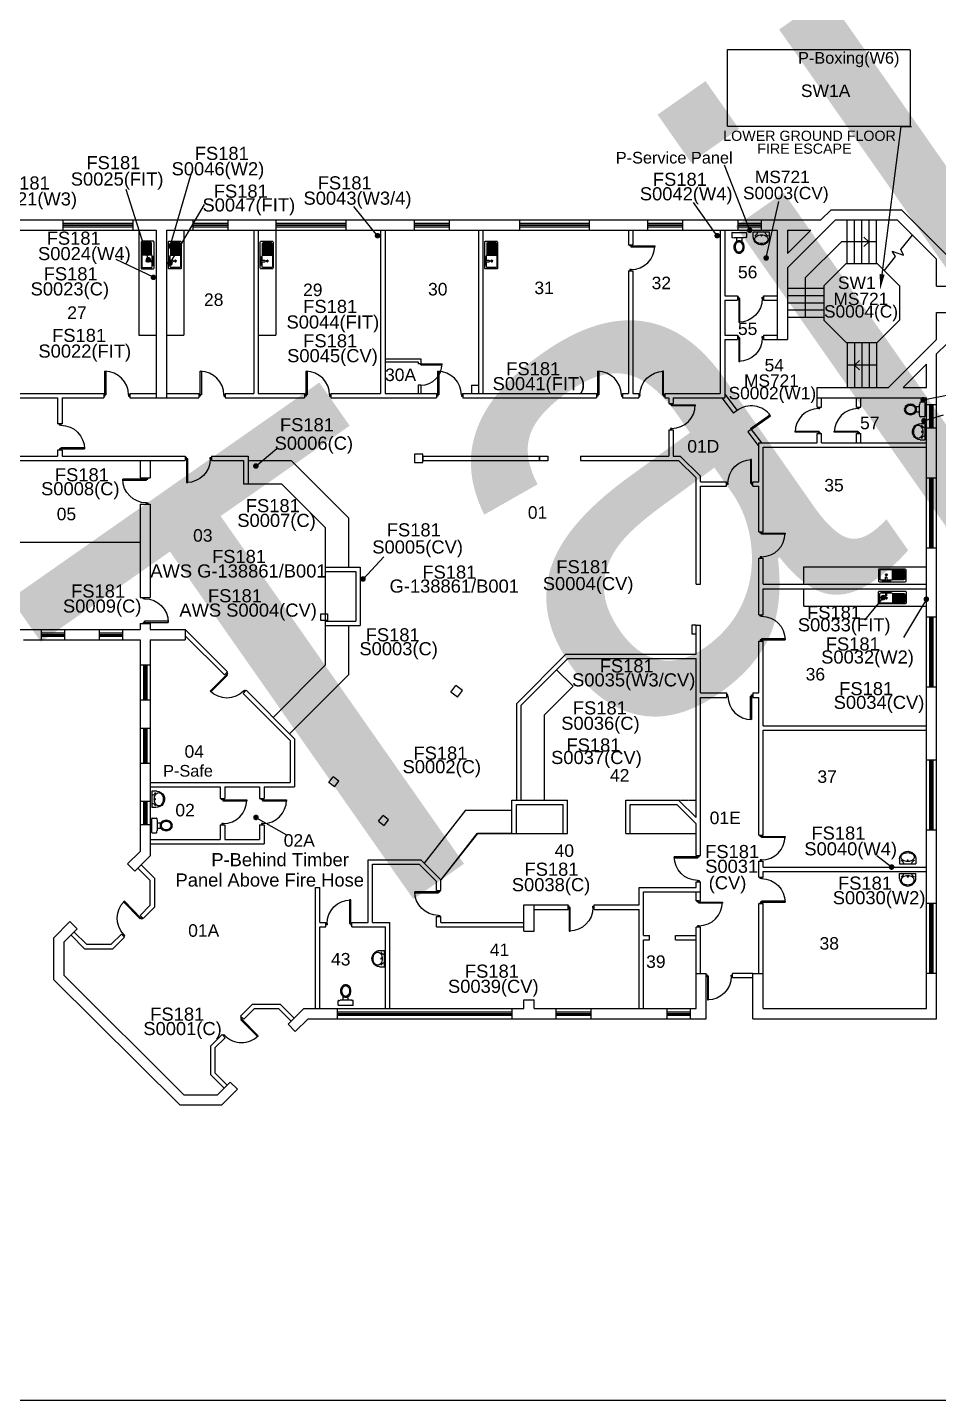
# Model space of a CAD drawing. Extents: x -211487 to 129179, y -113885 to 184348.
# Drawn here: x -142380 to -111132, y -55162 to -8064 of the extents above; entities that cross this region are included whole.
import ezdxf
from ezdxf import colors
from ezdxf.entities.mleader import LeaderData, LeaderLine
from ezdxf.math import Vec2, Vec3

# ---------------------------------------------------------------- set-up
doc = ezdxf.new("R2010")
doc.units = 0
doc.linetypes.add('Dash Style-1', pattern=[0.41664, 0.20828, -0.20836])
doc.linetypes.add('HIDDEN', pattern=[0.375, 0.25, -0.125])
doc.layers.get('0').update_dxf_attribs({"linetype": 'CONTINUOUS'})
for name, color, linetype in [('BLD-PART', 7, 'CONTINUOUS'), ('BLD-STRUCT', 7, 'CONTINUOUS'), ('DOOR', 7, 'CONTINUOUS'), ('FURNITURE', 7, 'CONTINUOUS'), ('Items-Negative', 104, 'CONTINUOUS'), ('Items-Positive', 6, 'CONTINUOUS'), ('LINE_DRAWING', 7, 'CONTINUOUS'), ('Not in Remit', 253, 'CONTINUOUS'), ('ROOMS', 5, 'CONTINUOUS'), ('SAN-FIT', 7, 'CONTINUOUS')]:
    doc.layers.add(name, color=color, linetype=linetype)
doc.styles.add('BOX-TEXT', font='arial.ttf')
doc.styles.get("Standard").update_dxf_attribs({"font": 'arial.ttf'})

# ---------------------------------------------------------------- blocks, each defined once
blk = doc.blocks.new('DOORX')
for p, q in [((0.05, 0), (0.05, 0.9)), ((0.05, 0.9), (0.09, 0.9)), ((0.09, 0.9), (0.09, 0)), ((0, 0), (0.05, 0)), ((0.09, 0), (0.05, 0)), ((0.05, 0), (0.05, -0.05)), ((0.05, -0.05), (0, -0.05)), ((0.95, 0), (0.95, -0.05)), ((1, 0), (0.95, 0)), ((0.95, -0.05), (1, -0.05))]:
    blk.add_line(p, q)
blk.add_arc((0.05, 0), 0.9, 0, 90)
blk = doc.blocks.new('STANDARD')
blk.add_blockref('DOORX', (0.537, 0.256))
blk = doc.blocks.new('WC1')
for p, q in [((0, -0.24), (0, 0.24)), ((0.015, 0.255), (0.156, 0.255)), ((0.171, 0.24), (0.171, 0.213)), ((0.171, 0.213), (0.189, 0.176)), ((0.189, 0.176), (0.189, -0.176)), ((0.189, 0.088), (0.313, 0.088)), ((0.015, -0.255), (0.156, -0.255)), ((0.171, -0.213), (0.189, -0.176)), ((0.171, -0.24), (0.171, -0.213)), ((0.189, -0.088), (0.312, -0.088))]:
    blk.add_line(p, q)
for points in [[(0.496, -0.18, 0.084445), (0.579, -0.166, 0.091522), (0.646, -0.128, 0.103706), (0.696, -0.063, 0.134256), (0.708, -0.001, 0.114344), (0.692, 0.066, 0.103706), (0.646, 0.125, 0.091522), (0.579, 0.164, 0.084445), (0.496, 0.178, 0.084445), (0.414, 0.164, 0.091522), (0.347, 0.125, 0.103706), (0.3, 0.066, 0.114344), (0.285, -0.001, 0.114344), (0.3, -0.068, 0.103706), (0.347, -0.128, 0.091522), (0.414, -0.166, 0.084445)], [(0.496, -0.141, 0.084445), (0.566, -0.129, 0.091522), (0.62, -0.098, 0.103706), (0.661, -0.046, 0.138985), (0.668, -0.003, 0.117883), (0.657, 0.049, 0.103706), (0.62, 0.095, 0.091522), (0.566, 0.127, 0.084445), (0.496, 0.139, 0.084445), (0.427, 0.127, 0.091522), (0.372, 0.095, 0.103706), (0.335, 0.049, 0.114344), (0.324, -0.001, 0.114344), (0.335, -0.051, 0.103706), (0.372, -0.098, 0.091522), (0.427, -0.129, 0.084445)]]:
    blk.add_lwpolyline(points, format="xyb", close=True)
for centre, start, end in [((0.015, 0.24), 90, 180), ((0.156, 0.24), 360, 90), ((0.015, -0.24), 180, 270), ((0.156, -0.24), 270, 0)]:
    blk.add_arc(centre, 0.0147, start, end)
blk = doc.blocks.new('WHB2')
for p, q in [((-0.28, 0), (0.28, 0)), ((-0.28, -0.172), (-0.28, 0)), ((0.28, -0.137), (0.28, 0))]:
    blk.add_line(p, q)
blk.add_lwpolyline([(-0.001, -0.083, 0.068343), (-0.091, -0.095, 0.080514), (-0.162, -0.128, 0.107064), (-0.212, -0.181, 0.138337), (-0.228, -0.236, 0.138337), (-0.212, -0.292, 0.107064), (-0.162, -0.345, 0.080514), (-0.091, -0.377, 0.068343), (-0.001, -0.39, 0.068343), (0.089, -0.377, 0.080514), (0.16, -0.345, 0.107064), (0.21, -0.292, 0.138337), (0.226, -0.236, 0.138337), (0.21, -0.181, 0.107064), (0.16, -0.128, 0.080514), (0.089, -0.095, 0.068343)], format="xyb", close=True)
blk.add_circle((0, -0.116), 0.0142)
for centre, radius, start, end in [((-0.243, -0.009), 0.105, 292.8641, 4.7363), ((0.243, -0.009), 0.105, 175.2637, 247.1359), ((0, -0.154), 0.281, 183.5443, 3.5955), ((-0.154, -0.18), 0.0885, 123.0153, 148.8458), ((0.154, -0.18), 0.0885, 31.1542, 56.9847)]:
    blk.add_arc(centre, radius, start, end)
blk = doc.blocks.new('SINKRH')
for p, q in [((0.969, 0.5), (0.05, 0.5)), ((0, 0.469), (0, -0.469)), ((0.114, 0.364), (0.039, 0.364)), ((0.039, 0.364), (0.039, 0.064)), ((0.039, 0.064), (0.114, 0.064)), ((0.052, 0.195), (0.052, 0.242)), ((0.052, 0.242), (0.362, 0.242)), ((0.362, 0.195), (0.052, 0.195)), ((0.114, 0.242), (0.114, 0.364)), ((0.114, 0.064), (0.114, 0.195)), ((0.153, 0.432), (0.15, 0.422)), ((0.15, 0.422), (0.151, 0.419)), ((0.15, 0.195), (0.15, 0.031)), ((0.151, 0.419), (0.151, 0.242)), ((0.2, 0.45), (0.18, 0.448)), ((0.185, 0.001), (0.185, -0.419)), ((0.9, 0.45), (0.2, 0.45)), ((0.5, 0.217), (0.503, 0.229)), ((0.503, 0.205), (0.5, 0.217)), ((0.554, 0.183), (0.532, 0.186)), ((0.534, 0.249), (0.554, 0.251)), ((0.554, 0.251), (0.575, 0.248)), ((0.575, 0.186), (0.554, 0.183)), ((0.604, 0.229), (0.608, 0.217)), ((0.608, 0.217), (0.604, 0.205)), ((0.912, -0.419), (0.912, 0)), ((0.95, 0.031), (0.95, 0.419)), ((1, -0.469), (1, 0.469)), ((0.2, 0), (0.9, 0)), ((0.235, -0.45), (0.862, -0.45)), ((0.25, -0.45), (0.25, 0)), ((0.35, -0.45), (0.35, 0)), ((0.45, -0.45), (0.45, 0)), ((0.55, -0.45), (0.55, 0)), ((0.65, -0.45), (0.65, 0)), ((0.75, -0.45), (0.75, 0)), ((0.85, -0.45), (0.85, 0)), ((0.05, -0.5), (0.95, -0.5))]:
    blk.add_line(p, q)
for centre, radius, start, end in [((0.048, 0.448), 0.0522, 87.7073, 156.5951), ((0.969, 0.469), 0.0313, 360, 90), ((0.198, 0.052), 0.0521, 203.499, 272.4902), ((0.182, 0.41), 0.0364, 119.3676, 143.6438), ((0.193, 0.391), 0.058, 103.1207, 119.3676), ((0.362, 0.219), 0.0233, 270, 90), ((0.537, 0.207), 0.0403, 122.0054, 146.4659), ((0.537, 0.227), 0.0403, 213.5341, 237.9946), ((0.551, 0.185), 0.0663, 104.5143, 122.0054), ((0.547, 0.244), 0.0596, 237.9946, 255.4857), ((0.561, 0.19), 0.0596, 57.9946, 75.4857), ((0.561, 0.244), 0.0596, 284.5143, 302.0054), ((0.571, 0.207), 0.0403, 33.5341, 57.9946), ((0.571, 0.227), 0.0403, 302.0054, 326.4659), ((0.902, 0.398), 0.0521, 23.499, 92.4902), ((0.902, 0.052), 0.0521, 267.5098, 336.501), ((0.048, -0.448), 0.0519, 203.5936, 272.6882), ((0.233, -0.398), 0.0521, 203.499, 272.4902), ((0.864, -0.398), 0.0521, 267.5098, 336.501), ((0.952, -0.448), 0.0521, 267.5098, 336.501)]:
    blk.add_arc(centre, radius, start, end)

msp = doc.modelspace()

# ---------------------------------------------------------------- linework, layer by layer
at = {"layer": 'BLD-PART'}
for p, q in [((-134616, -15014), (-134616, -20614)), ((-134466, -15014), (-134466, -20614)), ((-130266, -15014), (-130266, -20614)), ((-130116, -15014), (-130116, -20614)), ((-126916, -15014), (-126916, -20614)), ((-126766, -15014), (-126766, -20614)), ((-121766, -15014), (-121766, -15514)), ((-121616, -15014), (-121616, -15514)), ((-118616, -15014), (-118616, -20614)), ((-118616, -15014), (-118616, -20614)), ((-118466, -15014), (-118466, -17264)), ((-118466, -15014), (-118466, -17264)), ((-121766, -15514), (-121616, -15514)), ((-121766, -16414), (-121616, -16414)), ((-121766, -16414), (-121766, -20614)), ((-121616, -16414), (-121616, -20614)), ((-118466, -17264), (-118032, -17264)), ((-118466, -17264), (-118032, -17264)), ((-118466, -17414), (-118032, -17414)), ((-118466, -17414), (-118466, -18614)), ((-118466, -17414), (-118032, -17414)), ((-118466, -17414), (-118466, -18614)), ((-118032, -17264), (-118032, -17414)), ((-118032, -17264), (-118032, -17414)), ((-117132, -17264), (-117132, -17414)), ((-117132, -17264), (-116666, -17264)), ((-117132, -17264), (-117132, -17414)), ((-117132, -17264), (-116666, -17264)), ((-117132, -17414), (-116666, -17414)), ((-117132, -17414), (-116666, -17414)), ((-118466, -18614), (-118032, -18614)), ((-118466, -18614), (-118032, -18614)), ((-118466, -18764), (-118032, -18764)), ((-118466, -18764), (-118466, -20764)), ((-118466, -18764), (-118032, -18764)), ((-118466, -18764), (-118466, -20764)), ((-118032, -18614), (-118032, -18764)), ((-118032, -18614), (-118032, -18764)), ((-117132, -18614), (-116666, -18614)), ((-117132, -18614), (-117132, -18764)), ((-117132, -18614), (-116666, -18614)), ((-117132, -18614), (-117132, -18764)), ((-117132, -18764), (-116666, -18764)), ((-117132, -18764), (-116666, -18764)), ((-130116, -19431), (-129991, -19431)), ((-130116, -19531), (-129991, -19531)), ((-129991, -19431), (-128885, -19431)), ((-129991, -19531), (-128985, -19531)), ((-128985, -19531), (-128985, -19606)), ((-128885, -19606), (-128985, -19606)), ((-128885, -19431), (-128885, -19606)), ((-142766, -20614), (-139766, -20614)), ((-139766, -20614), (-139766, -20764)), ((-138866, -20614), (-138866, -20764)), ((-138866, -20614), (-137966, -20614)), ((-137616, -20614), (-136500, -20614)), ((-136500, -20614), (-136500, -20764)), ((-135600, -20614), (-135600, -20764)), ((-135600, -20614), (-134616, -20614)), ((-134466, -20614), (-132874, -20614)), ((-132874, -20614), (-132874, -20764)), ((-131974, -20614), (-131974, -20764)), ((-131974, -20614), (-130266, -20614)), ((-130116, -20614), (-128352, -20614)), ((-128985, -20331), (-128985, -20614)), ((-128885, -20331), (-128985, -20331)), ((-128885, -20331), (-128885, -20614)), ((-128352, -20614), (-128352, -20764)), ((-127452, -20614), (-122866, -20614)), ((-127452, -20668), (-127452, -20614)), ((-127452, -20614), (-127452, -20764)), ((-127145, -20337), (-127145, -20614)), ((-127145, -20337), (-126916, -20337)), ((-122866, -20614), (-122866, -20764)), ((-121966, -20614), (-121966, -20764)), ((-121966, -20614), (-121766, -20614)), ((-121616, -20614), (-121416, -20614)), ((-121416, -20614), (-121416, -20764)), ((-121416, -20614), (-121416, -20764)), ((-120516, -20614), (-120516, -20764)), ((-120516, -20614), (-118616, -20614)), ((-120516, -20614), (-120516, -20764)), ((-120516, -20614), (-118616, -20614)), ((-118466, -20639), (-118040, -21205)), ((-118466, -20639), (-118040, -21205)), ((-143258, -20764), (-141345, -20764)), ((-141345, -20764), (-141345, -21664)), ((-141195, -20764), (-141195, -21664)), ((-141195, -20764), (-139766, -20764)), ((-138866, -20764), (-137966, -20764)), ((-137616, -20764), (-136500, -20764)), ((-135600, -20764), (-132874, -20764)), ((-131974, -20764), (-128352, -20764)), ((-127452, -20764), (-122866, -20764)), ((-121966, -20764), (-121416, -20764)), ((-120516, -20764), (-120386, -20764)), ((-120516, -20764), (-120386, -20764)), ((-120386, -20764), (-120386, -20964)), ((-120386, -20764), (-120386, -20964)), ((-120386, -20964), (-120236, -20964)), ((-120386, -20964), (-120236, -20964)), ((-120236, -20764), (-120236, -20964)), ((-120236, -20764), (-118466, -20764)), ((-120236, -20764), (-120236, -20964)), ((-120236, -20764), (-118466, -20764)), ((-118560, -20764), (-118163, -21292)), ((-118560, -20764), (-118163, -21292)), ((-115300, -21090), (-115300, -20764)), ((-115300, -21090), (-115300, -20764)), ((-115300, -21090), (-115150, -21090)), ((-115300, -21090), (-115150, -21090)), ((-115150, -21090), (-115150, -20764)), ((-115150, -21090), (-115150, -20764)), ((-113950, -21090), (-113950, -20764)), ((-113950, -21090), (-113800, -21090)), ((-113800, -21090), (-113800, -20764)), ((-141195, -21664), (-141345, -21664)), ((-118040, -21205), (-118163, -21292)), ((-118040, -21205), (-118163, -21292)), ((-120386, -21864), (-120236, -21864)), ((-120386, -21864), (-120386, -22764)), ((-120386, -21864), (-120236, -21864)), ((-120386, -21864), (-120386, -22764)), ((-120236, -21864), (-120236, -22764)), ((-120236, -21864), (-120236, -22764)), ((-117553, -21853), (-117676, -21939)), ((-117553, -21853), (-117676, -21939)), ((-117676, -21939), (-117300, -22439)), ((-117676, -21939), (-117300, -22439)), ((-117553, -21853), (-117206, -22314)), ((-117553, -21853), (-117206, -22314)), ((-115300, -22314), (-115300, -21990)), ((-115300, -21990), (-115150, -21990)), ((-115300, -22314), (-115300, -21990)), ((-115300, -21990), (-115150, -21990)), ((-115150, -22314), (-115150, -21990)), ((-115150, -22314), (-115150, -21990)), ((-113950, -22314), (-113950, -21990)), ((-113950, -21990), (-113800, -21990)), ((-113800, -22314), (-113800, -21990)), ((-141195, -22564), (-141345, -22564)), ((-141345, -22564), (-141345, -22764)), ((-141195, -22564), (-141195, -22764)), ((-117300, -22314), (-115300, -22314)), ((-117300, -23652), (-117300, -22314)), ((-117300, -22314), (-115300, -22314)), ((-117150, -22464), (-111550, -22464)), ((-117150, -25364), (-117150, -22464)), ((-117150, -22464), (-111550, -22464)), ((-115150, -22314), (-113950, -22314)), ((-115150, -22314), (-113950, -22314)), ((-113950, -22314), (-111550, -22314)), ((-113800, -22314), (-111550, -22314)), ((-159016, -22764), (-141345, -22764)), ((-142716, -22914), (-136966, -22914)), ((-141195, -22764), (-136966, -22764)), ((-136966, -22764), (-136966, -22914)), ((-136066, -22764), (-136066, -22914)), ((-136066, -22764), (-134816, -22764)), ((-136066, -22914), (-134966, -22914)), ((-134966, -22914), (-134966, -23714)), ((-134816, -22764), (-134816, -23714)), ((-128816, -22764), (-128816, -22914)), ((-128816, -22764), (-124816, -22764)), ((-128816, -22914), (-124816, -22914)), ((-123416, -22764), (-123416, -22914)), ((-123416, -22764), (-120386, -22764)), ((-123416, -22914), (-120050, -22914)), ((-120236, -22764), (-119988, -22764)), ((-120236, -22764), (-119988, -22764)), ((-120050, -22914), (-119450, -23514)), ((-119988, -22764), (-119300, -23452)), ((-119450, -27164), (-119450, -23514)), ((-119300, -23652), (-119300, -23452)), ((-134966, -23714), (-134816, -23714)), ((-119300, -23652), (-118400, -23652)), ((-119300, -27164), (-119300, -23802)), ((-119300, -23802), (-118400, -23802)), ((-118400, -23802), (-118400, -23652)), ((-117500, -23802), (-117500, -23652)), ((-117500, -23652), (-117300, -23652)), ((-117500, -23802), (-117300, -23802)), ((-117300, -25364), (-117300, -23802)), ((-117300, -25364), (-117150, -25364)), ((-142841, -25714), (-138516, -25714)), ((-117300, -28214), (-117300, -26264)), ((-117300, -26264), (-117150, -26264)), ((-117150, -27164), (-117150, -26264)), ((-132166, -26576), (-130966, -26576)), ((-132166, -26576), (-132166, -28576)), ((-132166, -26726), (-131116, -26726)), ((-131116, -26726), (-131116, -28426)), ((-130966, -26576), (-130966, -28576)), ((-119450, -27164), (-119300, -27164)), ((-117150, -27164), (-111550, -27164)), ((-117150, -27314), (-111550, -27314)), ((-117150, -28214), (-117150, -27314)), ((-117300, -28214), (-117150, -28214)), ((-136966, -28714), (-135517, -30163)), ((-132166, -28426), (-131116, -28426)), ((-132166, -28576), (-130966, -28576)), ((-119450, -28564), (-119300, -28564)), ((-119450, -29564), (-119450, -28564)), ((-119300, -30892), (-119300, -28564)), ((-136966, -28926), (-135623, -30269)), ((-117300, -29114), (-117150, -29114)), ((-117300, -30892), (-117300, -29114)), ((-117150, -32014), (-117150, -29114)), ((-123912, -29564), (-125600, -31252)), ((-123912, -29564), (-119450, -29564)), ((-123850, -29714), (-125450, -31314)), ((-123850, -29714), (-119450, -29714)), ((-119450, -35164), (-119450, -29714)), ((-135517, -30163), (-135623, -30269)), ((-134881, -30800), (-134987, -30906)), ((-134987, -30906), (-133366, -32526)), ((-134881, -30800), (-133216, -32464)), ((-119300, -30892), (-118400, -30892)), ((-119300, -35314), (-119300, -31042)), ((-119300, -31042), (-118400, -31042)), ((-118400, -30892), (-118400, -31042)), ((-117500, -30892), (-117300, -30892)), ((-117500, -30892), (-117500, -31042)), ((-117500, -31042), (-117300, -31042)), ((-117300, -35764), (-117300, -31042)), ((-125600, -34564), (-125600, -31252)), ((-125450, -34564), (-125450, -31314)), ((-117150, -32014), (-111550, -32014)), ((-133216, -32464), (-133216, -34116)), ((-117150, -32164), (-111550, -32164)), ((-117150, -35764), (-117150, -32164)), ((-133366, -32526), (-133366, -33966)), ((-138166, -33966), (-133366, -33966)), ((-138166, -34116), (-135766, -34116)), ((-135766, -34116), (-135766, -34516)), ((-135616, -34116), (-135616, -34516)), ((-135616, -34116), (-134416, -34116)), ((-134416, -34116), (-134416, -34516)), ((-134266, -34116), (-134266, -34516)), ((-134266, -34116), (-133216, -34116)), ((-135766, -34516), (-135616, -34516)), ((-134416, -34516), (-134266, -34516)), ((-125762, -34564), (-123862, -34564)), ((-125762, -35714), (-125762, -34564)), ((-125612, -34714), (-124012, -34714)), ((-125612, -35714), (-125612, -34714)), ((-124012, -35714), (-124012, -34714)), ((-123862, -35714), (-123862, -34564)), ((-121862, -35714), (-121862, -34564)), ((-121862, -34564), (-120050, -34564)), ((-121712, -35714), (-121712, -34714)), ((-121712, -34714), (-120112, -34714)), ((-120112, -34714), (-119450, -35376)), ((-120050, -34564), (-119450, -35164)), ((-119300, -36464), (-119300, -35314)), ((-135766, -35416), (-135616, -35416)), ((-135766, -35416), (-135766, -35916)), ((-135616, -35416), (-135616, -35916)), ((-134416, -35416), (-134416, -35916)), ((-134416, -35416), (-134266, -35416)), ((-134266, -35416), (-134266, -36066)), ((-126941, -35714), (-128200, -37300)), ((-125762, -35714), (-126941, -35714)), ((-125762, -35714), (-125612, -35714)), ((-124012, -35714), (-123862, -35714)), ((-121862, -35714), (-121712, -35714)), ((-119450, -36464), (-119450, -35376)), ((-117300, -35764), (-117150, -35764)), ((-138166, -35916), (-135766, -35916)), ((-138166, -36066), (-134266, -36066)), ((-135616, -35916), (-134416, -35916)), ((-130700, -38762), (-130700, -36612)), ((-130700, -36612), (-128888, -36612)), ((-128888, -36612), (-128200, -37300)), ((-119450, -36464), (-119300, -36464)), ((-117300, -36664), (-117150, -36664)), ((-117300, -37214), (-117300, -36664)), ((-117150, -36864), (-117150, -36664)), ((-130550, -38762), (-130550, -36762)), ((-130550, -36762), (-128950, -36762)), ((-128950, -36762), (-128350, -37362)), ((-117150, -36864), (-111550, -36864)), ((-117150, -37014), (-111550, -37014)), ((-117150, -37214), (-117150, -37014)), ((-132500, -41714), (-132500, -37564)), ((-132500, -37564), (-132350, -37564)), ((-132350, -38764), (-132350, -37564)), ((-128350, -37664), (-128350, -37362)), ((-128350, -37664), (-128350, -37548)), ((-128350, -37664), (-128200, -37664)), ((-128200, -37664), (-128200, -37300)), ((-121400, -37564), (-119450, -37564)), ((-121400, -38164), (-121400, -37564)), ((-119450, -37564), (-119450, -37364)), ((-119450, -37364), (-119300, -37364)), ((-119300, -37714), (-119300, -37364)), ((-117300, -37214), (-117150, -37214)), ((-121250, -37714), (-119300, -37714)), ((-121250, -39214), (-121250, -37714)), ((-119450, -38019), (-119450, -37714)), ((-119366, -38019), (-119450, -38019)), ((-119450, -38019), (-119300, -38019)), ((-119300, -38019), (-119300, -37714)), ((-117300, -40514), (-117300, -38114)), ((-117300, -38114), (-117150, -38114)), ((-117150, -40514), (-117150, -38114)), ((-128350, -38912), (-128350, -38564)), ((-128350, -38564), (-128200, -38564)), ((-128200, -38762), (-128200, -38564)), ((-125000, -38164), (-123839, -38164)), ((-125000, -38314), (-123839, -38314)), ((-123839, -38314), (-123839, -38164)), ((-122939, -38314), (-122939, -38164)), ((-122939, -38164), (-121400, -38164)), ((-122939, -38314), (-121400, -38314)), ((-121400, -41714), (-121400, -38314)), ((-132350, -38764), (-132150, -38764)), ((-132350, -41714), (-132350, -38914)), ((-132350, -38914), (-132150, -38914)), ((-132150, -38914), (-132150, -38764)), ((-131250, -38914), (-131250, -38764)), ((-131250, -38764), (-130700, -38764)), ((-131250, -38914), (-130100, -38914)), ((-130550, -38764), (-129950, -38764)), ((-130100, -41714), (-130100, -38914)), ((-129950, -41714), (-129950, -38764)), ((-128350, -38914), (-128350, -38764)), ((-128350, -38914), (-125350, -38914)), ((-128200, -38764), (-125350, -38764)), ((-119450, -40514), (-119450, -38919)), ((-119300, -38919), (-119450, -38919)), ((-119321, -38919), (-119300, -38919)), ((-119300, -40514), (-119300, -38919)), ((-121250, -39214), (-121050, -39214)), ((-121250, -41714), (-121250, -39364)), ((-121250, -39364), (-121050, -39364)), ((-121050, -39364), (-121050, -39214)), ((-120150, -39364), (-120150, -39214)), ((-120150, -39214), (-119450, -39214)), ((-120150, -39364), (-119450, -39364)), ((-118200, -40664), (-118200, -40514)), ((-117500, -40514), (-118200, -40514)), ((-117500, -40664), (-118200, -40664))]:
    msp.add_line(p, q, dxfattribs=at)
at = {"layer": 'BLD-PART', "color": 7}
for p, q in [((-128816, -22696), (-129101, -22696)), ((-129101, -22696), (-129101, -22981)), ((-129101, -22981), (-128816, -22981)), ((-128816, -22839), (-128816, -22696)), ((-128816, -22981), (-128816, -22839)), ((-124816, -22764), (-124816, -22914)), ((-124816, -22764), (-124533, -22764)), ((-124816, -22931), (-124816, -22764)), ((-124533, -22931), (-124816, -22931)), ((-124533, -22764), (-124533, -22931)), ((-132317, -28176), (-132087, -28176)), ((-132317, -28406), (-132317, -28176)), ((-132087, -28176), (-132087, -28406)), ((-132087, -28406), (-132317, -28406)), ((-119450, -28564), (-119597, -28564)), ((-119597, -28564), (-119597, -28861)), ((-119450, -28861), (-119450, -28564)), ((-119597, -28861), (-119450, -28861)), ((-127863, -30858), (-127687, -30631)), ((-127636, -31034), (-127863, -30858)), ((-127460, -30807), (-127687, -30631)), ((-127636, -31034), (-127460, -30807)), ((-132042, -33962), (-131891, -33768)), ((-131704, -33914), (-131891, -33768)), ((-131854, -34107), (-132042, -33962)), ((-131854, -34107), (-131704, -33914)), ((-130335, -35287), (-130184, -35093)), ((-130335, -35287), (-130147, -35432)), ((-129997, -35239), (-130184, -35093)), ((-130147, -35432), (-129997, -35239))]:
    msp.add_line(p, q, dxfattribs=at)
at = {"layer": 'BLD-PART', "linetype": 'Dash Style-1'}
msp.add_line((-121862, -34564), (-119450, -34564), dxfattribs=at)
at = {"layer": 'BLD-STRUCT'}
for p, q in [((-114816, -14314), (-115166, -14664)), ((-114816, -14314), (-115166, -14664)), ((-114816, -14314), (-112405, -14314)), ((-114816, -14314), (-112405, -14314)), ((-112405, -14314), (-110850, -15869)), ((-112405, -14314), (-110850, -15869)), ((-183216, -14664), (-115166, -14664)), ((-157466, -15014), (-137966, -15014)), ((-141169, -14664), (-141169, -15014)), ((-138769, -14664), (-138769, -15014)), ((-137966, -15014), (-137966, -20764)), ((-137616, -15014), (-137616, -20764)), ((-137616, -15014), (-116666, -15014)), ((-136705, -14664), (-136705, -15014)), ((-135505, -14664), (-135505, -15014)), ((-133860, -14664), (-133860, -15014)), ((-131460, -14664), (-131460, -15014)), ((-129114, -14664), (-129114, -15014)), ((-127914, -14664), (-127914, -15014)), ((-125509, -14664), (-125509, -15014)), ((-123109, -14664), (-123109, -15014)), ((-121110, -14664), (-121110, -15014)), ((-121110, -14664), (-121110, -15014)), ((-119910, -14664), (-119910, -15014)), ((-119910, -14664), (-119910, -15014)), ((-118010, -14664), (-118010, -15014)), ((-118010, -14664), (-118010, -15014)), ((-117210, -14664), (-117210, -15014)), ((-117210, -14664), (-117210, -15014)), ((-116666, -15014), (-116666, -18764)), ((-116666, -15014), (-116666, -18764)), ((-114671, -14664), (-116316, -16309)), ((-114671, -14664), (-116316, -16309)), ((-116316, -15014), (-115516, -15014)), ((-116316, -15014), (-116316, -15814)), ((-115516, -15014), (-116316, -15814)), ((-116316, -15014), (-115516, -15014)), ((-116316, -15014), (-116316, -15814)), ((-115516, -15014), (-116316, -15814)), ((-114671, -14664), (-112550, -14664)), ((-114671, -14664), (-112550, -14664)), ((-112550, -14664), (-111200, -16014)), ((-112550, -14664), (-111200, -16014)), ((-116316, -16309), (-116316, -18764)), ((-116316, -16309), (-116316, -18764)), ((-114295, -16164), (-115061, -16930)), ((-114295, -16164), (-115061, -16930)), ((-114295, -16164), (-113239, -16164)), ((-114295, -16164), (-113239, -16164)), ((-113239, -16164), (-112472, -16930)), ((-113239, -16164), (-112472, -16930)), ((-111200, -16941), (-111200, -16014)), ((-111200, -16941), (-111200, -16014)), ((-115061, -16930), (-115061, -18109)), ((-115061, -16930), (-115061, -18109)), ((-112472, -16930), (-112472, -18109)), ((-112472, -16930), (-112472, -18109)), ((-111200, -16941), (-110850, -16941)), ((-111200, -16941), (-110850, -16941)), ((-111200, -18769), (-111200, -17841)), ((-111200, -17841), (-110850, -17841)), ((-111200, -18769), (-111200, -17841)), ((-111200, -17841), (-110850, -17841)), ((-114295, -18875), (-115061, -18109)), ((-114295, -18875), (-115061, -18109)), ((-113239, -18875), (-112472, -18109)), ((-113239, -18875), (-112472, -18109)), ((-116666, -18764), (-116316, -18764)), ((-116666, -18764), (-116316, -18764)), ((-111200, -18769), (-112845, -20414)), ((-111200, -18769), (-112845, -20414)), ((-114295, -18875), (-113239, -18875)), ((-114295, -18875), (-113239, -18875)), ((-110850, -18914), (-111200, -19264)), ((-110850, -18914), (-111200, -19264)), ((-111200, -42064), (-111200, -19264)), ((-111550, -19614), (-112350, -20414)), ((-111550, -19614), (-112350, -20414)), ((-111550, -20414), (-111550, -19614)), ((-111550, -20414), (-111550, -19614)), ((-115300, -20414), (-112845, -20414)), ((-115300, -20764), (-115300, -20414)), ((-115300, -20414), (-112845, -20414)), ((-115300, -20764), (-115300, -20414)), ((-112350, -20414), (-111550, -20414)), ((-112350, -20414), (-111550, -20414)), ((-137966, -20764), (-137616, -20764)), ((-115300, -20764), (-113800, -20764)), ((-115300, -20764), (-113800, -20764)), ((-113800, -20764), (-111550, -20764)), ((-113800, -20764), (-111550, -20764)), ((-111550, -41714), (-111550, -20764)), ((-111550, -21002), (-111200, -21002)), ((-111550, -21002), (-111200, -21002)), ((-111550, -21802), (-111200, -21802)), ((-111550, -21802), (-111200, -21802)), ((-138516, -22914), (-138516, -23514)), ((-138166, -22914), (-138166, -23514)), ((-138516, -23514), (-138166, -23514)), ((-111550, -23515), (-111200, -23515)), ((-138516, -24414), (-138166, -24414)), ((-138516, -24414), (-138516, -27614)), ((-138166, -24414), (-138166, -27614)), ((-111550, -25915), (-111200, -25915)), ((-138516, -27614), (-138166, -27614)), ((-142866, -28714), (-138516, -28714)), ((-141908, -28714), (-141908, -29064)), ((-141108, -28714), (-141108, -29064)), ((-139919, -28714), (-139919, -29064)), ((-139119, -28714), (-139119, -29064)), ((-138516, -28514), (-138166, -28514)), ((-138516, -28514), (-138516, -28714)), ((-138166, -28514), (-138166, -28714)), ((-138166, -28714), (-136966, -28714)), ((-136966, -28714), (-136966, -29064)), ((-111550, -28275), (-111200, -28275)), ((-142516, -29064), (-138516, -29064)), ((-138516, -29064), (-138516, -36327)), ((-138166, -29064), (-138166, -36472)), ((-138166, -29064), (-136966, -29064)), ((-138516, -29923), (-138166, -29923)), ((-111550, -30675), (-111200, -30675)), ((-138516, -31123), (-138166, -31123)), ((-138516, -32095), (-138166, -32095)), ((-138516, -33295), (-138166, -33295)), ((-111550, -33190), (-111200, -33190)), ((-138516, -34604), (-138166, -34604)), ((-138516, -35404), (-138166, -35404)), ((-111550, -35590), (-111200, -35590)), ((-138516, -36327), (-138945, -36755)), ((-138166, -36472), (-138697, -37003)), ((-138949, -36751), (-138697, -37003)), ((-111550, -38105), (-111200, -38105)), ((-125350, -39064), (-125350, -38164)), ((-125350, -38164), (-125000, -38164)), ((-125000, -39064), (-125000, -38164)), ((-140925, -38735), (-141488, -39298)), ((-140677, -38983), (-141138, -39443)), ((-140925, -38735), (-140677, -38983)), ((-125350, -39064), (-125000, -39064)), ((-141488, -39298), (-141486, -40716)), ((-141138, -39441), (-141136, -40573)), ((-141486, -40716), (-137148, -45034)), ((-141136, -40571), (-137004, -44684)), ((-119450, -41714), (-119450, -40514)), ((-119450, -40514), (-119100, -40514)), ((-119100, -42064), (-119100, -40514)), ((-117500, -42064), (-117500, -40514)), ((-117500, -40514), (-117150, -40514)), ((-117150, -41714), (-117150, -40514)), ((-111550, -40505), (-111200, -40505)), ((-125350, -41714), (-125350, -41414)), ((-125350, -41414), (-125000, -41414)), ((-125000, -41714), (-125000, -41414)), ((-132900, -41714), (-133443, -42257)), ((-132900, -41714), (-125350, -41714)), ((-131763, -41714), (-131763, -42064)), ((-125763, -41714), (-125763, -42064)), ((-125000, -41714), (-119450, -41714)), ((-124257, -41714), (-124257, -42064)), ((-123057, -41714), (-123057, -42064)), ((-120455, -41714), (-120455, -42064)), ((-119655, -41714), (-119655, -42064)), ((-117150, -41714), (-111550, -41714)), ((-133443, -42257), (-133196, -42505)), ((-132755, -42064), (-133196, -42505)), ((-132755, -42064), (-119100, -42064)), ((-117500, -42064), (-111200, -42064)), ((-135423, -44237), (-135869, -44682)), ((-135423, -44237), (-135176, -44484)), ((-135871, -44682), (-137001, -44684)), ((-135176, -44484), (-135723, -45032)), ((-135723, -45032), (-137148, -45034))]:
    msp.add_line(p, q, dxfattribs=at)
at = {"layer": 'DOOR'}
for p, q in [((-141169, -14780), (-138769, -14780)), ((-141169, -14830), (-138769, -14830)), ((-141169, -14848), (-138769, -14848)), ((-141169, -14898), (-138769, -14898)), ((-136705, -14780), (-135505, -14780)), ((-136705, -14830), (-135505, -14830)), ((-136705, -14848), (-135505, -14848)), ((-136705, -14898), (-135505, -14898)), ((-133860, -14780), (-131460, -14780)), ((-133860, -14830), (-131460, -14830)), ((-133860, -14848), (-131460, -14848)), ((-133860, -14898), (-131460, -14898)), ((-129114, -14780), (-127914, -14780)), ((-129114, -14830), (-127914, -14830)), ((-129114, -14848), (-127914, -14848)), ((-129114, -14898), (-127914, -14898)), ((-125509, -14780), (-123109, -14780)), ((-125509, -14830), (-123109, -14830)), ((-125509, -14848), (-123109, -14848)), ((-125509, -14898), (-123109, -14898)), ((-121110, -14780), (-119910, -14780)), ((-121110, -14780), (-119910, -14780)), ((-121110, -14830), (-119910, -14830)), ((-121110, -14830), (-119910, -14830)), ((-121110, -14848), (-119910, -14848)), ((-121110, -14848), (-119910, -14848)), ((-121110, -14898), (-119910, -14898)), ((-121110, -14898), (-119910, -14898)), ((-118010, -14780), (-117210, -14780)), ((-118010, -14780), (-117210, -14780)), ((-118010, -14830), (-117210, -14830)), ((-118010, -14830), (-117210, -14830)), ((-118010, -14848), (-117210, -14848)), ((-118010, -14848), (-117210, -14848)), ((-118010, -14898), (-117210, -14898)), ((-118010, -14898), (-117210, -14898)), ((-114263, -16164), (-114263, -14664)), ((-114263, -16164), (-114263, -14664)), ((-114013, -16164), (-114013, -14664)), ((-114013, -16164), (-114013, -14664)), ((-113763, -16164), (-113763, -14664)), ((-113763, -16164), (-113763, -14664)), ((-113513, -16164), (-113513, -14664)), ((-113513, -16164), (-113513, -14664)), ((-113263, -16164), (-113263, -14664)), ((-113263, -16164), (-113263, -14664)), ((-114465, -15414), (-115689, -16638)), ((-114465, -15414), (-115689, -16638)), ((-113263, -15414), (-114465, -15414)), ((-113263, -15414), (-114465, -15414)), ((-113523, -15413), (-113699, -15252)), ((-113523, -15413), (-113699, -15252)), ((-113523, -15414), (-113699, -15575)), ((-113523, -15414), (-113699, -15575)), ((-112421, -15685), (-112027, -15187)), ((-112421, -15685), (-112027, -15187)), ((-112994, -16408), (-112606, -15917)), ((-112994, -16408), (-112606, -15917)), ((-112606, -15917), (-112727, -15736)), ((-112727, -15736), (-112330, -15878)), ((-112606, -15917), (-112727, -15736)), ((-112727, -15736), (-112330, -15878)), ((-112330, -15878), (-112421, -15685)), ((-112330, -15878), (-112421, -15685)), ((-115689, -18015), (-115689, -16638)), ((-115689, -18015), (-115689, -16638)), ((-115061, -17015), (-116316, -17015)), ((-115061, -17015), (-116316, -17015)), ((-115061, -17265), (-116316, -17265)), ((-115061, -17265), (-116316, -17265)), ((-115061, -17515), (-116316, -17515)), ((-115061, -17515), (-116316, -17515)), ((-115061, -17765), (-116316, -17765)), ((-115061, -17765), (-116316, -17765)), ((-115061, -18015), (-116316, -18015)), ((-115061, -18015), (-116316, -18015)), ((-114263, -18875), (-114263, -20414)), ((-114263, -18875), (-114263, -20414)), ((-114013, -18875), (-114013, -20414)), ((-114013, -18875), (-114013, -20414)), ((-113763, -18875), (-113763, -20414)), ((-113763, -18875), (-113763, -20414)), ((-113513, -18875), (-113513, -20414)), ((-113513, -18875), (-113513, -20414)), ((-113263, -18875), (-113263, -20414)), ((-113263, -18875), (-113263, -20414)), ((-128885, -19606), (-128160, -19606)), ((-128885, -19636), (-128885, -19606)), ((-128885, -19636), (-128160, -19636)), ((-113263, -19645), (-114263, -19645)), ((-113263, -19645), (-114263, -19645)), ((-114014, -19645), (-113838, -19484)), ((-114014, -19645), (-113838, -19484)), ((-114014, -19646), (-113838, -19807)), ((-114014, -19646), (-113838, -19807)), ((-111434, -21802), (-111434, -21002)), ((-111434, -21802), (-111434, -21002)), ((-111384, -21802), (-111384, -21002)), ((-111384, -21802), (-111384, -21002)), ((-111366, -21802), (-111366, -21002)), ((-111366, -21802), (-111366, -21002)), ((-111316, -21802), (-111316, -21002)), ((-111316, -21802), (-111316, -21002)), ((-117577, -21821), (-116914, -21353)), ((-117577, -21821), (-116914, -21353)), ((-117553, -21853), (-116891, -21386)), ((-117553, -21853), (-116891, -21386)), ((-117577, -21821), (-117553, -21853)), ((-117577, -21821), (-117553, -21853)), ((-111434, -25915), (-111434, -23515)), ((-111384, -25915), (-111384, -23515)), ((-111366, -25915), (-111366, -23515)), ((-111316, -25915), (-111316, -23515)), ((-111434, -30675), (-111434, -28275)), ((-111384, -30675), (-111384, -28275)), ((-111366, -30675), (-111366, -28275)), ((-111316, -30675), (-111316, -28275)), ((-141908, -28830), (-141108, -28830)), ((-141908, -28880), (-141108, -28880)), ((-141908, -28898), (-141108, -28898)), ((-141908, -28948), (-141108, -28948)), ((-139919, -28830), (-139119, -28830)), ((-139919, -28880), (-139119, -28880)), ((-139919, -28898), (-139119, -28898)), ((-139919, -28948), (-139119, -28948)), ((-138400, -29923), (-138400, -31123)), ((-138350, -29923), (-138350, -31123)), ((-138332, -29923), (-138332, -31123)), ((-138282, -29923), (-138282, -31123)), ((-138400, -32095), (-138400, -33295)), ((-138350, -32095), (-138350, -33295)), ((-138332, -32095), (-138332, -33295)), ((-138282, -32095), (-138282, -33295)), ((-111434, -35590), (-111434, -33190)), ((-111384, -35590), (-111384, -33190)), ((-111366, -35590), (-111366, -33190)), ((-111316, -35590), (-111316, -33190)), ((-138400, -34604), (-138400, -35404)), ((-138350, -34604), (-138350, -35404)), ((-138332, -34604), (-138332, -35404)), ((-138282, -34604), (-138282, -35404)), ((-138591, -36897), (-138167, -37321)), ((-138485, -36791), (-138017, -37259)), ((-138167, -38170), (-138167, -37321)), ((-138017, -38232), (-138017, -37259)), ((-111434, -40505), (-111434, -38105)), ((-111384, -40505), (-111384, -38105)), ((-111366, -40505), (-111366, -38105)), ((-111316, -40505), (-111316, -38105)), ((-138167, -38170), (-138520, -38522)), ((-138520, -38522), (-138414, -38628)), ((-138017, -38232), (-138414, -38628)), ((-140883, -39198), (-140420, -39662)), ((-140777, -39092), (-140357, -39512)), ((-140357, -39512), (-139509, -39512)), ((-139156, -39159), (-139509, -39512)), ((-139050, -39265), (-139447, -39662)), ((-139156, -39159), (-139050, -39265)), ((-140420, -39662), (-139447, -39662)), ((-134672, -41577), (-135069, -41973)), ((-134610, -41727), (-134963, -42080)), ((-133699, -41577), (-134672, -41577)), ((-133761, -41727), (-134610, -41727)), ((-133337, -42151), (-133761, -41727)), ((-133231, -42045), (-133699, -41577)), ((-131763, -41830), (-125763, -41830)), ((-131763, -41880), (-125763, -41880)), ((-131763, -41898), (-125763, -41898)), ((-124257, -41830), (-123057, -41830)), ((-124257, -41880), (-123057, -41880)), ((-124257, -41898), (-123057, -41898)), ((-120455, -41830), (-119655, -41830)), ((-120455, -41880), (-119655, -41880)), ((-120455, -41898), (-119655, -41898)), ((-135069, -41973), (-134963, -42080)), ((-131763, -41948), (-125763, -41948)), ((-124257, -41948), (-123057, -41948)), ((-120455, -41948), (-119655, -41948)), ((-135705, -42610), (-136102, -43007)), ((-135599, -42716), (-135952, -43069)), ((-135705, -42610), (-135599, -42716)), ((-136102, -43007), (-136102, -43979)), ((-135952, -43069), (-135952, -43917)), ((-136102, -43979), (-135634, -44448)), ((-135952, -43917), (-135528, -44341))]:
    msp.add_line(p, q, dxfattribs=at)
for centre, radius, start, end in [((-128885, -19606), 725, 270, 0), ((-117553, -21853), 810, 35.1725, 126.9625), ((-117553, -21853), 810, 35.1725, 126.9625)]:
    msp.add_arc(centre, radius, start, end, dxfattribs=at)
at = {"layer": 'FURNITURE'}
for p, q in [((-138566, -15014), (-138566, -18614)), ((-137016, -15014), (-137016, -18614)), ((-134466, -15014), (-133866, -15014)), ((-133866, -15014), (-133866, -18614)), ((-126766, -15014), (-126166, -15014)), ((-138566, -18614), (-137966, -18614)), ((-137616, -18614), (-137016, -18614)), ((-134466, -18614), (-133866, -18614)), ((-134816, -22914), (-133334, -22914)), ((-133334, -22914), (-131366, -24881)), ((-134816, -23714), (-133665, -23714)), ((-133665, -23714), (-132166, -25212)), ((-131366, -24881), (-131366, -26576)), ((-132166, -25212), (-132166, -29939)), ((-115750, -26564), (-111550, -26564)), ((-115750, -27164), (-115750, -26564)), ((-115750, -27914), (-115750, -27314)), ((-115750, -27914), (-111550, -27914)), ((-131366, -28576), (-131366, -30271)), ((-133954, -31727), (-132166, -29939)), ((-124233, -30097), (-123667, -30662)), ((-133388, -32292), (-131366, -30271)), ((-123667, -30662), (-124650, -31645)), ((-124650, -34564), (-124650, -31645)), ((-127353, -34914), (-128770, -36730)), ((-127353, -34914), (-125762, -34914)), ((-126962, -35714), (-128200, -37300)), ((-126962, -35714), (-123862, -35714)), ((-121862, -35714), (-119450, -35714))]:
    msp.add_line(p, q, dxfattribs=at)
at = {"layer": 'Items-Negative', "ltscale": 0.5}
for p, q in [((-137480, -15561), (-136752, -13054)), ((-138234, -16031), (-138993, -13625)), ((-118723, -15206), (-119540, -14062)), ((-117043, -15970), (-116607, -14033)), ((-137491, -16149), (-136304, -14133)), ((-130373, -15206), (-131190, -14201)), ((-138061, -16634), (-139334, -16028)), ((-134545, -23106), (-133824, -22500)), ((-130871, -26982), (-130160, -26222)), ((-113031, -27620), (-113672, -28393)), ((-111550, -27674), (-112333, -28989)), ((-112742, -36864), (-113252, -36483))]:
    msp.add_line(p, q, dxfattribs=at)
at = {"layer": 'Items-Negative', "ltscale": 0.5, "const_width": 95.3}
for points in [[(-137527, -15561, 1), (-137432, -15561, 1)], [(-130421, -15206, 1), (-130325, -15206, 1)], [(-118771, -15206, 1), (-118675, -15206, 1)], [(-138282, -16031, 1), (-138187, -16031, 1)], [(-117091, -15970, 1), (-116996, -15970, 1)], [(-137539, -16149, 1), (-137444, -16149, 1)], [(-138108, -16634, 1), (-138013, -16634, 1)], [(-134593, -23106, 1), (-134498, -23106, 1)], [(-130919, -26982, 1), (-130823, -26982, 1)], [(-113078, -27620, 1), (-112983, -27620, 1)], [(-111598, -27674, 1), (-111502, -27674, 1)], [(-112790, -36864, 1), (-112694, -36864, 1)]]:
    msp.add_lwpolyline(points, format="xyb", close=True, dxfattribs=at)
at = {"layer": 'Items-Positive', "color": 40, "ltscale": 0.5}
for p, q in [((-117607, -15021), (-118469, -12784)), ((-111658, -20832), (-110728, -20650)), ((-111631, -21557), (-110956, -21355))]:
    msp.add_line(p, q, dxfattribs=at)
at = {"layer": 'Items-Positive', "color": 40, "ltscale": 0.5, "const_width": 95.3}
for points in [[(-117655, -15021, 1), (-117559, -15021, 1)], [(-111705, -20832, 1), (-111610, -20832, 1)], [(-111679, -21557, 1), (-111584, -21557, 1)]]:
    msp.add_lwpolyline(points, format="xyb", close=True, dxfattribs=at)
at = {"layer": 'LINE_DRAWING', "linetype": 'HIDDEN'}
msp.add_lwpolyline([(-118373, -8817), (-112103, -8817), (-112103, -11463), (-118373, -11463)], close=True, dxfattribs=at)
at = {"layer": 'Not in Remit', "linetype": 'HIDDEN'}
msp.add_lwpolyline([(-211487, 1681), (-94244, 1681), (-94244, -55162), (-211487, -55162)], close=True, dxfattribs=at)
at = {"layer": 'ROOMS', "ltscale": 0.5}
msp.add_line((-134544, -35161), (-133491, -35756), dxfattribs=at)
at = {"layer": 'ROOMS', "ltscale": 0.5, "const_width": 95.3}
msp.add_lwpolyline([(-134591, -35161, 1), (-134496, -35161, 1)], format="xyb", close=True, dxfattribs=at)

# ---------------------------------------------------------------- block references
at = {"layer": 'DOOR', "yscale": 900, "zscale": 900}
for p, xscale, rotation in [((-121907, -15031), 900, 270), ((-118514, -17134), -900, 180), ((-118514, -17134), -900, 180), ((-118514, -18479), -900, 180), ((-118514, -18479), -900, 180), ((-120515, -20480), 900, 270), ((-120515, -20480), 900, 270), ((-115012, -22475), 900, 90), ((-115012, -22475), 900, 90), ((-113666, -22475), 900, 90), ((-141464, -23048), -900, 270), ((-137449, -22632), -900, 180), ((-138071, -23031), -900, 90), ((-117435, -24881), 900, 270), ((-138592, -28997), -900, 270), ((-117435, -29597), -900, 270), ((-135753, -29718), -900, 135.1225652275007), ((-117017, -30766), 900, 180), ((-135899, -34034), 900, 270), ((-134536, -34034), 900, 270), ((-117435, -35281), 900, 270), ((-119157, -35982), -900, 90), ((-128056, -37181), -900, 90), ((-117435, -38598), -900, 270), ((-137952, -38413), -899.9999999999999, 44.00976429270654), ((-119583, -37536), 900, 270), ((-124325, -38019), -900, 180), ((-119581, -40380), -900, 180), ((-134820, -41538), 900, 224.6220451330981)]:
    msp.add_blockref('Standard', p, dxfattribs=dict(at, xscale=xscale, rotation=rotation))
for p, xscale in [((-140251, -20899), 900), ((-136981, -20899), 900), ((-133354, -20899), 900), ((-128835, -20899), 900), ((-123349, -20899), 900), ((-120035, -20899), -900), ((-120035, -20899), -900), ((-117017, -23927), -900), ((-130766, -39031), -900)]:
    msp.add_blockref('Standard', p, dxfattribs=dict(at, xscale=xscale))
at = {"layer": 'SAN-FIT'}
for name, p, xscale, yscale, zscale, rotation in [('SINKRH', (-138040, -15869), 439.4728601832867, 947.6495077345817, 439.4728601832867, 180), ('SINKRH', (-137548, -15869), -439.4728601832867, 947.6495077345817, 439.4728601832867, 180), ('SINKRH', (-134398, -15869), -439.4728601832867, 947.6495077345817, 439.4728601832867, 180), ('SINKRH', (-126698, -15869), -439.4728601832867, 947.6495077345817, 439.4728601832867, 180), ('WC1', (-117971, -15096), 1000, 1000, 1000, 270), ('WC1', (-117971, -15096), 1000, 1000, 1000, 270), ('WC1', (-111597, -21168), 1000, 1000, 1000, 180), ('WC1', (-111597, -21168), 1000, 1000, 1000, 180), ('WHB2', (-111590, -21932), -1000, 1000, 1000, 270), ('WHB2', (-111590, -21932), -1000, 1000, 1000, 270), ('SINKRH', (-112716, -27082), 439.4728601832867, 947.6495077345817, 439.4728601832867, 89.99999999999999), ('SINKRH', (-112716, -27395), -439.4728601832867, 947.6495077345817, 439.4728601832867, 90), ('WHB2', (-138114, -34536), -1000, 1000, 1000, 90), ('WHB2', (-112189, -36757), -1000, 1000, 1000, 180), ('WHB2', (-130131, -40003), -1000, 1000, 1000, 270), ('WC1', (-131465, -41610), 1000, 1000, 1000, 90)]:
    msp.add_blockref(name, p, dxfattribs=dict(at, xscale=xscale, yscale=yscale, zscale=zscale, rotation=rotation))
at = {"layer": 'SAN-FIT', "yscale": 1000, "zscale": 1000}
for name, p, xscale in [('WHB2', (-117206, -15089), -1000), ('WHB2', (-117206, -15089), -1000), ('WC1', (-138118, -35436), 1000), ('WHB2', (-112189, -37079), 1000)]:
    msp.add_blockref(name, p, dxfattribs=dict(at, xscale=xscale))

# ---------------------------------------------------------------- texts
at = {"color": 1, "char_height": 16368.56, "attachment_point": 1, "rotation": 34.9994}
for s, insert in [('For Demonstration Purposes Only', (-177433, -10763)), ('Tailor Made Software', (-143379, -27950))]:
    msp.add_mtext(s, dxfattribs=dict(at, insert=insert))
at = {"layer": 'Items-Negative', "ltscale": 0.5}
for s, p in [('FS181', (-136641, -12608)), ('FS181', (-140359, -12925)), ('FS181', (-143467, -13623)), ('FS181', (-132425, -13619)), ('FS181', (-120928, -13497)), ('FS181', (-135989, -13904)), ('FS181', (-141720, -15516)), ('FS181', (-141824, -16739)), ('FS181', (-132922, -17858)), ('FS181', (-141535, -18851)), ('FS181', (-132922, -19036)), ('FS181', (-125958, -19995)), ('FS181', (-133720, -21916)), ('FS181', (-141438, -23632)), ('FS181', (-134891, -24691)), ('FS181', (-130055, -25521)), ('FS181', (-136049, -26435)), ('FS181', (-124241, -26787)), ('FS181', (-128836, -26969)), ('FS181', (-140883, -27620)), ('FS181', (-136189, -27782)), ('AWS S0004(CV)', (-137170, -28274)), ('FS181', (-115642, -28349)), ('FS181', (-130779, -29121)), ('FS181', (-114999, -29435)), ('FS181', (-122753, -30189)), ('FS181', (-114539, -30968)), ('FS181', (-123673, -31628)), ('FS181', (-123893, -32900)), ('FS181', (-129142, -33181)), ('FS181', (-115492, -35923)), ('FS181', (-119136, -36556)), ('FS181', (-125332, -37162)), ('FS181', (-114580, -37639)), ('FS181', (-127375, -40658)), ('FS181', (-138168, -42134))]:
    msp.add_text(s, height=450, dxfattribs=at).set_placement(p)
at = {"layer": 'Items-Negative', "ltscale": 0.5, "style": 'BOX-TEXT'}
for s, height, p in [('S0046(W2)', 450, (-137437, -13136)), ('S0025(FIT)', 450, (-140894, -13487)), ('MS721', 425, (-117431, -13402)), ('S0042(W4)', 450, (-121376, -13994)), ('S0003(CV)', 425, (-117838, -13957)), ('S0021(W3)', 450, (-143859, -14169)), ('S0047(FIT)', 450, (-136377, -14376)), ('S0043(W3/4)', 450, (-132912, -14144)), ('S0024(W4)', 450, (-142018, -16045)), ('S0023(C)', 450, (-142272, -17256)), ('MS721', 425, (-114736, -17586)), ('S0004(C)', 425, (-115061, -18015)), ('S0044(FIT)', 450, (-133495, -18391)), ('S0022(FIT)', 450, (-142004, -19389)), ('S0045(CV)', 450, (-133473, -19546)), ('S0041(FIT)', 450, (-126427, -20505)), ('MS721', 425, (-117803, -20391)), ('S0002(W1)', 425, (-118333, -20817)), ('S0006(C)', 450, (-133904, -22548)), ('S0008(C)', 450, (-141912, -24110)), ('S0007(C)', 450, (-135182, -25196)), ('S0005(CV)', 450, (-130553, -26107)), ('AWS G-138861/B001', 450, (-138166, -26931)), ('G-138861/B001', 450, (-129961, -27449)), ('S0004(CV)', 450, (-124705, -27364)), ('S0009(C)', 450, (-141162, -28134)), ('S0033(FIT)', 450, (-115957, -28778)), ('S0003(C)', 450, (-130994, -29598)), ('S0032(W2)', 450, (-115157, -29882)), ('S0035(W3/CV)', 450, (-123700, -30667)), ('S0034(CV)', 450, (-114728, -31438)), ('S0036(C)', 450, (-124073, -32155)), ('S0037(CV)', 450, (-124420, -33329)), ('S0002(C)', 450, (-129514, -33644)), ('S0040(W4)', 450, (-115735, -36462)), ('S0031', 450, (-119135, -37060)), ('(CV)', 450, (-119015, -37627)), ('S0038(C)', 450, (-125767, -37692)), ('S0030(W2)', 450, (-114759, -38139)), ('S0039(CV)', 450, (-127957, -41178)), ('S0001(C)', 450, (-138406, -42627))]:
    msp.add_text(s, height=height, dxfattribs=at).set_placement(p)
at = {"layer": 'Items-Negative', "color": 40, "ltscale": 0.5, "style": 'BOX-TEXT'}
for s, p in [('P-Behind Timber', (-136074, -36834)), ('Panel Above Fire Hose', (-137302, -37532))]:
    msp.add_text(s, height=450, dxfattribs=at).set_placement(p)
at = {"layer": 'Items-Positive', "color": 40, "ltscale": 0.5, "style": 'BOX-TEXT'}
for s, p in [('P-Boxing(W6)', (-115950, -9307)), ('P-Service Panel', (-122201, -12730)), ('P-Safe', (-137727, -33761))]:
    msp.add_text(s, height=400, dxfattribs=at).set_placement(p)
at = {"layer": 'LINE_DRAWING', "ltscale": 0.5, "style": 'BOX-TEXT'}
for s, p in [('LOWER GROUND FLOOR', (-118517, -11954)), ('FIRE ESCAPE', (-117348, -12396))]:
    msp.add_text(s, height=350, dxfattribs=at).set_placement(p)
at = {"layer": 'ROOMS', "ltscale": 0.5, "style": 'BOX-TEXT'}
for s, p in [('SW1A', (-115854, -10450)), ('56', (-118012, -16669)), ('29', (-132928, -17278)), ('30', (-128641, -17255)), ('31', (-124993, -17210)), ('32', (-120973, -17041)), ('SW1', (-114585, -17036)), ('28', (-136326, -17616)), ('27', (-141015, -18060)), ('55', (-118012, -18613)), ('30A', (-130116, -20192)), ('54', (-117099, -19860)), ('57', (-113824, -21845)), ('01D', (-119749, -22644)), ('35', (-115051, -23978)), ('01', (-125219, -24914)), ('05', (-141377, -24967)), ('03', (-136699, -25702)), ('36', (-115690, -30462)), ('04', (-136993, -33112)), ('42', (-122401, -33931)), ('37', (-115287, -33975)), ('02', (-137307, -35124)), ('01E', (-118981, -35389)), ('02A', (-133591, -36164)), ('40', (-124300, -36513)), ('01A', (-136868, -39253)), ('41', (-126523, -39914)), ('38', (-115213, -39695)), ('43', (-131968, -40238)), ('39', (-121161, -40320))]:
    msp.add_text(s, height=429, dxfattribs=at).set_placement(p)

# ---------------------------------------------------------------- leaders
at = {"layer": 'LINE_DRAWING', "linetype": 'HIDDEN'}
ml = msp.add_multileader_mtext('Standard', dxfattribs=at)
ml.set_content('')
ml.set_leader_properties()
ml.build(insert=Vec2(0, 0))
ml.multileader.update_dxf_attribs({"text_right_attachment_type": 6, "dogleg_length": 0.36, "arrow_head_size": 525, "scale": 15})
ctx = ml.context
ctx.base_point, ctx.scale, ctx.char_height, ctx.arrow_head_size, ctx.landing_gap_size, ctx.plane_origin = Vec3(-112056, -11463), 15, 60, 525, 30, Vec3(-113321, -16611)
ctx.right_attachment = 6
notes = []
notes.append((ctx, [(0, (1, 1, 0), (-112412, -11463), (1, 0), 356, [(0, [(-113133, -17053)], 0, [])])]))
ctx.mtext, ml.multileader.dxf.content_type = None, 0
for ctx, leaders in notes:
    for number, flags, end, landing, length, lines in leaders:
        leader = LeaderData()
        leader.index, (leader.has_last_leader_line, leader.has_dogleg_vector, leader.attachment_direction) = number, flags
        leader.last_leader_point, leader.dogleg_vector, leader.dogleg_length = Vec3(end), Vec3(landing), length
        for number, points, colour, breaks in lines:
            line = LeaderLine()
            line.index, line.vertices, line.color, line.breaks = number, Vec3.list(points), colors.encode_raw_color(colour), breaks
            leader.lines.append(line)
        ctx.leaders.append(leader)

doc.saveas('drawing.dxf')
